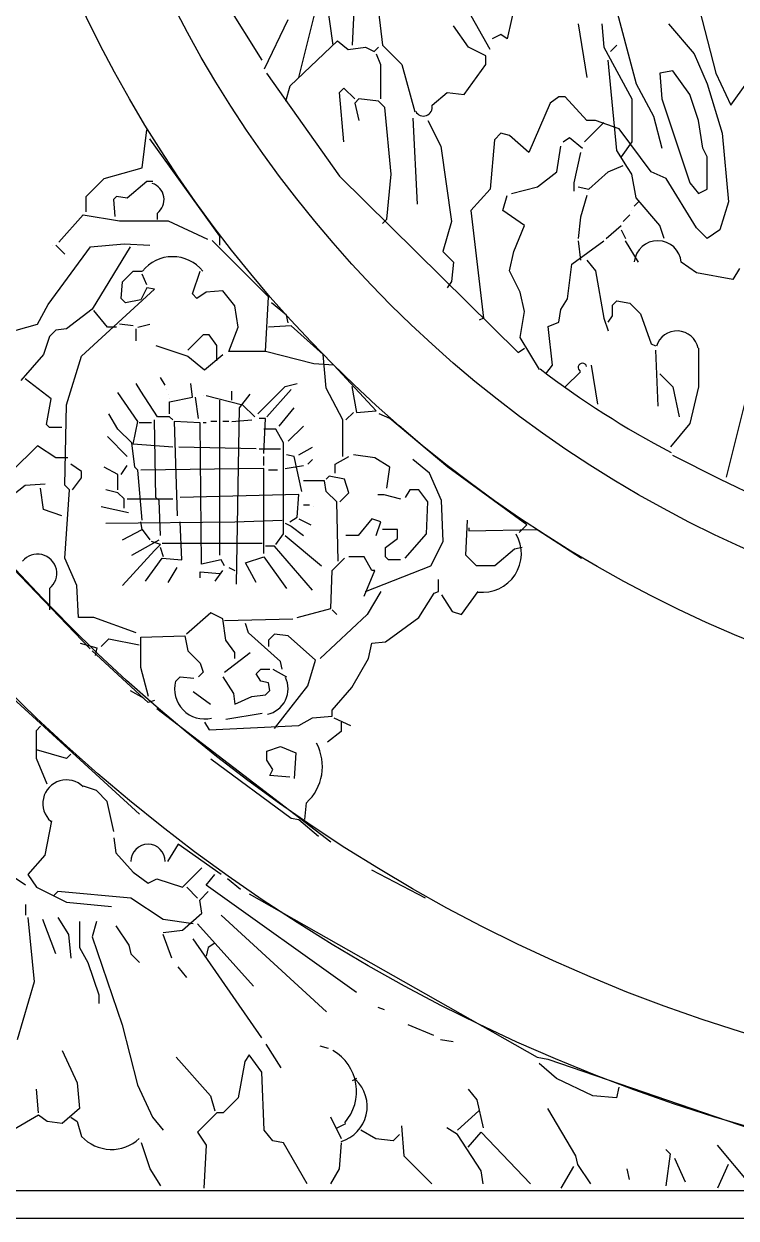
# Model space of a CAD drawing. Extents: x -747684 to -361709, y -438585 to -234743.
# Drawn here: x -373095.5 to -372901.1, y -243027.9 to -242702 of the extents above; entities that cross this region are included whole.
import ezdxf

# ---------------------------------------------------------------- set-up
doc = ezdxf.new("R2010")
doc.units = 0
doc.header["$LTSCALE"] = 100
doc.header["$MEASUREMENT"] = 0
doc.layers.get('0').update_dxf_attribs({"linetype": 'CONTINUOUS'})
for name, color, linetype in [('1', 7, 'CONTINUOUS'), ('2', 1, 'CONTINUOUS'), ('2D', 7, 'CONTINUOUS')]:
    doc.layers.add(name, color=color, linetype=linetype)

msp = doc.modelspace()

# ---------------------------------------------------------------- linework, layer by layer
at = {"color": 8}
msp.add_circle((-372767.14, -242550.53), 322.68, dxfattribs=at)
at = {"layer": '1', "color": 8}
for p, q in [((-373055.72, -242809.22), (-373059.03, -242809.22)), ((-373054.89, -242810.05), (-373055.72, -242809.22)), ((-373066.08, -242816.27), (-373069.82, -242812.54)), ((-373065.25, -242822.91), (-373066.08, -242816.27)), ((-373063.18, -242839.91), (-373063.6, -242837.84)), ((-373024.2, -242838.25), (-373022.54, -242839.08)), ((-373058.2, -242844.06), (-373060.69, -242843.23)), ((-373059.86, -242845.71), (-373058.2, -242844.06)), ((-373039.54, -242850.28), (-373037.89, -242851.1))]:
    msp.add_line(p, q, dxfattribs=at)
at = {"layer": '2', "color": 8}
for p, q in [((-373005.8, -242707.76), (-373004.62, -242681.96)), ((-372999.93, -242688.41), (-372997.59, -242707.76)), ((-372936.01, -242689.59), (-372928.39, -242718.32)), ((-373030.43, -242711.87), (-373040.4, -242696.04)), ((-373020.46, -242716.56), (-373015.18, -242695.45)), ((-373011.07, -242707.76), (-373012.83, -242695.45)), ((-372968.26, -242708.94), (-372976.47, -242694.28)), ((-372961.23, -242695.45), (-372963.57, -242706.01)), ((-372911.97, -242694.86), (-372906.69, -242715.39)), ((-373029.84, -242714.22), (-373023.39, -242700.73)), ((-372974.13, -242708.35), (-372978.23, -242702.49)), ((-372944.22, -242701.9), (-372941.88, -242716.56)), ((-372937.77, -242701.9), (-372937.18, -242708.35)), ((-372919.59, -242701.9), (-372912.55, -242710.11)), ((-372965.33, -242704.83), (-372967.68, -242706.01)), ((-372963.57, -242706.01), (-372965.33, -242704.83)), ((-373022.8, -242718.91), (-373009.9, -242706.59)), ((-373009.9, -242706.59), (-373006.97, -242708.94)), ((-373006.97, -242708.94), (-373002.28, -242708.35)), ((-373002.28, -242708.35), (-372999.93, -242709.52)), ((-372999.93, -242709.52), (-372998.76, -242708.35)), ((-372997.59, -242707.76), (-372992.31, -242713.04)), ((-372969.44, -242710.7), (-372974.13, -242708.35)), ((-372937.18, -242708.35), (-372929.56, -242722.43)), ((-372933.67, -242707.76), (-372935.42, -242709.52)), ((-372902.58, -242724.18), (-372889.68, -242706.01)), ((-372999.35, -242710.11), (-372998.17, -242713.04)), ((-372969.44, -242713.04), (-372969.44, -242710.7)), ((-372933.67, -242736.5), (-372936.01, -242711.87)), ((-372912.55, -242710.11), (-372909.04, -242718.32)), ((-373029.25, -242715.39), (-373009.32, -242743.54)), ((-372998.17, -242713.04), (-372998.17, -242722.43)), ((-372992.31, -242713.04), (-372988.79, -242725.94)), ((-372975.3, -242721.25), (-372969.44, -242713.04)), ((-372918.42, -242714.8), (-372921.94, -242715.39)), ((-372921.94, -242715.39), (-372921.35, -242722.43)), ((-372913.73, -242721.25), (-372918.42, -242714.8)), ((-372906.69, -242715.39), (-372902.58, -242724.18)), ((-373023.98, -242723.01), (-373022.8, -242718.91)), ((-372928.39, -242718.32), (-372923.7, -242727.12)), ((-372909.04, -242718.32), (-372904.93, -242731.81)), ((-373009.32, -242720.67), (-373008.14, -242719.49)), ((-373008.14, -242734.15), (-373009.32, -242720.67)), ((-373008.14, -242719.49), (-373005.21, -242722.43)), ((-372984.1, -242724.18), (-372979.99, -242720.67)), ((-372979.99, -242720.67), (-372975.3, -242721.25)), ((-372949.5, -242721.84), (-372951.84, -242723.6)), ((-372947.74, -242721.84), (-372949.5, -242721.84)), ((-372941.88, -242728.29), (-372947.74, -242721.84)), ((-372911.38, -242728.29), (-372913.73, -242721.25)), ((-373004.04, -242722.43), (-373005.21, -242723.6)), ((-373005.21, -242723.6), (-373004.04, -242728.29)), ((-372998.76, -242723.01), (-373004.04, -242722.43)), ((-372997, -242724.77), (-372998.76, -242723.01)), ((-372995.24, -242742.95), (-372997, -242724.77)), ((-372951.84, -242723.6), (-372957.71, -242737.09)), ((-372929.56, -242722.43), (-372929.56, -242734.15)), ((-372921.35, -242722.43), (-372913.73, -242745.3)), ((-372989.38, -242727.7), (-372988.2, -242751.16)), ((-372985.27, -242728.29), (-372981.75, -242735.33)), ((-372939.53, -242728.29), (-372941.88, -242728.29)), ((-372933.08, -242730.64), (-372939.53, -242728.29)), ((-372923.7, -242727.12), (-372921.35, -242735.91)), ((-372910.21, -242735.91), (-372911.38, -242728.29)), ((-373063.18, -242741.22), (-373061.94, -242730.85)), ((-372965.33, -242731.81), (-372967.09, -242733.57)), ((-372962.99, -242732.39), (-372965.33, -242731.81)), ((-372937.18, -242728.88), (-372942.46, -242734.15)), ((-372924.28, -242742.36), (-372933.08, -242730.64)), ((-372904.93, -242731.81), (-372903.17, -242750.57)), ((-373042.03, -242759.88), (-373061.11, -242733.34)), ((-372967.09, -242733.57), (-372968.26, -242747.06)), ((-372957.71, -242737.09), (-372962.99, -242732.39)), ((-372948.33, -242734.15), (-372946.57, -242732.98)), ((-372946.57, -242732.98), (-372943.05, -242735.91)), ((-372929.56, -242734.15), (-372932.49, -242738.26)), ((-372981.75, -242735.33), (-372978.82, -242755.85)), ((-372950.09, -242742.36), (-372948.91, -242735.33)), ((-372943.63, -242737.09), (-372945.39, -242745.3)), ((-372930.73, -242741.19), (-372933.67, -242736.5)), ((-372909.04, -242738.26), (-372910.21, -242735.91)), ((-372909.04, -242747.06), (-372909.04, -242738.26)), ((-373073.55, -242744.12), (-373063.18, -242741.22)), ((-372936.01, -242742.36), (-372931.91, -242740.6)), ((-372929.56, -242742.95), (-372930.73, -242741.19)), ((-373078.52, -242749.1), (-373073.55, -242744.12)), ((-373061.94, -242744.95), (-373067.33, -242749.51)), ((-373060.28, -242744.95), (-373061.94, -242744.95)), ((-373009.32, -242743.54), (-372960.64, -242791.62)), ((-372996.41, -242755.27), (-372995.24, -242742.95)), ((-372955.36, -242746.47), (-372950.09, -242742.36)), ((-372941.29, -242747.06), (-372936.01, -242742.36)), ((-372928.39, -242749.4), (-372929.56, -242742.95)), ((-372920.18, -242744.12), (-372924.28, -242742.36)), ((-372911.97, -242757.61), (-372920.18, -242744.12)), ((-372968.26, -242747.06), (-372973.54, -242752.92)), ((-372962.4, -242748.23), (-372955.36, -242746.47)), ((-372945.39, -242745.3), (-372945.39, -242747.64)), ((-372944.22, -242746.47), (-372941.29, -242747.06)), ((-372941.29, -242747.64), (-372941.29, -242747.64)), ((-372913.73, -242745.3), (-372911.38, -242748.23)), ((-372911.38, -242748.23), (-372909.04, -242747.06)), ((-373078.52, -242753.24), (-373078.52, -242749.1)), ((-373070.23, -242749.1), (-373071.06, -242749.93)), ((-373071.06, -242749.93), (-373070.64, -242754.49)), ((-373067.33, -242749.51), (-373070.23, -242749.1)), ((-372964.75, -242752.92), (-372963.57, -242748.81)), ((-372941.88, -242748.81), (-372943.63, -242754.68)), ((-372928.97, -242751.75), (-372927.8, -242750.57)), ((-372921.94, -242757.02), (-372928.39, -242749.4)), ((-372903.17, -242750.57), (-372905.52, -242758.2)), ((-373085.99, -242761.54), (-373079.35, -242754.07)), ((-373079.35, -242754.07), (-373069.4, -242755.73)), ((-373059.03, -242755.32), (-373059.03, -242753.66)), ((-372973.54, -242752.92), (-372970.02, -242782.24)), ((-372958.88, -242757.02), (-372964.75, -242752.92)), ((-372943.63, -242754.68), (-372944.22, -242760.54)), ((-372931.91, -242755.85), (-372930.15, -242754.09)), ((-372929.56, -242752.92), (-372929.56, -242752.92)), ((-373069.4, -242755.73), (-373056.13, -242755.73)), ((-373056.13, -242755.73), (-373045.35, -242760.71)), ((-372997.59, -242756.44), (-372996.41, -242755.27)), ((-372978.82, -242755.85), (-372981.17, -242764.06)), ((-372961.81, -242764.06), (-372958.88, -242757.02)), ((-372936.6, -242760.54), (-372932.49, -242757.02)), ((-372920.76, -242760.54), (-372921.94, -242757.02)), ((-372909.04, -242760.54), (-372911.97, -242757.61)), ((-373028.76, -242776.46), (-373044.11, -242761.12)), ((-373042.03, -242762.37), (-373042.03, -242759.88)), ((-372945.98, -242767.58), (-372937.18, -242761.13)), ((-372944.22, -242761.13), (-372943.63, -242766.41)), ((-372932.49, -242758.2), (-372931.32, -242760.54)), ((-372927.8, -242766.99), (-372931.32, -242761.13)), ((-372905.52, -242758.2), (-372909.04, -242760.54)), ((-373088.89, -242778.54), (-373077.28, -242762.78)), ((-373087.65, -242762.37), (-373087.65, -242762.37)), ((-373084.33, -242764.85), (-373086.82, -242762.37)), ((-373077.28, -242762.78), (-373068.16, -242761.95)), ((-373066.5, -242762.78), (-373076.86, -242779.78)), ((-373068.16, -242761.95), (-373061.11, -242762.37)), ((-372981.17, -242764.06), (-372978.23, -242766.99)), ((-372962.99, -242769.34), (-372961.81, -242764.06)), ((-372978.23, -242766.99), (-372978.82, -242772.27)), ((-372947.15, -242776.96), (-372945.98, -242767.58)), ((-372941.88, -242766.41), (-372939.53, -242769.34)), ((-372911.97, -242769.93), (-372916.07, -242766.99)), ((-373068.57, -242772.32), (-373065.67, -242769.42)), ((-373065.67, -242769.42), (-373063.18, -242769.42)), ((-373061.94, -242773.15), (-373063.18, -242770.24)), ((-373049.5, -242775.64), (-373047.42, -242769.42)), ((-372960.05, -242775.2), (-372962.99, -242769.34)), ((-372939.53, -242769.34), (-372937.18, -242782.24)), ((-372902, -242771.69), (-372911.97, -242769.93)), ((-372900.24, -242768.75), (-372902, -242771.69)), ((-373068.99, -242776.88), (-373068.57, -242772.32)), ((-373061.94, -242773.98), (-373063.6, -242777.29)), ((-373059.86, -242774.39), (-373061.94, -242773.98)), ((-372978.82, -242772.27), (-372979.99, -242774.03)), ((-373079.77, -242792.64), (-373059.86, -242774.39)), ((-373067.74, -242778.12), (-373068.99, -242776.88)), ((-373063.6, -242777.29), (-373067.74, -242778.12)), ((-373048.25, -242776.88), (-373049.5, -242775.64)), ((-373045.76, -242775.22), (-373048.25, -242776.88)), ((-373041.2, -242774.81), (-373045.76, -242775.22)), ((-373037.89, -242778.95), (-373041.2, -242774.81)), ((-373029.59, -242791.39), (-373028.76, -242776.46)), ((-372958.88, -242780.48), (-372960.05, -242775.2)), ((-372948.91, -242779.9), (-372947.15, -242776.96)), ((-372934.84, -242778.72), (-372933.67, -242777.55)), ((-372933.67, -242777.55), (-372930.15, -242778.14)), ((-373091.79, -242783.93), (-373088.89, -242778.54)), ((-373076.86, -242779.78), (-373083.91, -242785.17)), ((-373072.72, -242784.76), (-373076.45, -242780.2)), ((-373037.06, -242784.76), (-373037.89, -242778.95)), ((-373023.79, -242781.44), (-373027.93, -242778.12)), ((-372960.05, -242787.52), (-372958.88, -242780.48)), ((-372949.5, -242783.41), (-372948.91, -242779.9)), ((-372934.84, -242781.65), (-372934.84, -242778.72)), ((-372930.15, -242778.14), (-372927.21, -242781.07)), ((-373097.6, -242785.59), (-373091.79, -242783.93)), ((-373065.67, -242784.34), (-373069.4, -242783.93)), ((-373064.42, -242784.76), (-373061.11, -242783.93)), ((-373023.37, -242783.51), (-373023.79, -242781.44)), ((-372970.02, -242782.24), (-372971.2, -242782.83)), ((-372952.43, -242784.59), (-372949.5, -242783.41)), ((-372937.18, -242782.24), (-372936.01, -242785.76)), ((-372936.01, -242783.41), (-372934.84, -242781.65)), ((-372927.21, -242781.07), (-372924.28, -242789.28)), ((-373088.48, -242787.25), (-373090.13, -242792.22)), ((-373086.82, -242785.59), (-373088.48, -242787.25)), ((-373083.91, -242785.17), (-373086.82, -242785.59)), ((-373070.23, -242784.76), (-373072.72, -242784.76)), ((-373070.23, -242784.76), (-373070.23, -242784.76)), ((-373064.84, -242788.49), (-373064.84, -242785.17)), ((-373046.59, -242786.83), (-373050.74, -242790.98)), ((-373044.94, -242786.83), (-373046.59, -242786.83)), ((-373042.86, -242789.73), (-373044.94, -242786.83)), ((-373039.54, -242791.39), (-373037.06, -242784.76)), ((-373022.54, -242784.34), (-373028.76, -242784.76)), ((-373013.84, -242792.22), (-373022.54, -242784.34)), ((-372951.26, -242795.14), (-372952.43, -242784.59)), ((-373059.45, -242789.73), (-373050.74, -242792.64)), ((-373042.86, -242793.88), (-373042.86, -242789.73)), ((-372960.64, -242791.62), (-372958.88, -242790.45)), ((-372954.78, -242796.32), (-372960.05, -242787.52)), ((-372924.28, -242789.28), (-372923.11, -242789.86)), ((-372911.38, -242790.45), (-372911.38, -242801.01)), ((-373090.13, -242792.22), (-373096.35, -242799.27)), ((-373083.91, -242805.91), (-373079.77, -242792.64)), ((-373050.74, -242792.64), (-373046.18, -242796.37)), ((-373046.18, -242796.37), (-373041.2, -242792.22)), ((-373029.59, -242791.39), (-373039.54, -242791.39)), ((-373016.32, -242794.71), (-373029.59, -242791.39)), ((-373013.01, -242801.34), (-373013.84, -242792.22)), ((-372923.11, -242791.04), (-372922.52, -242806.28)), ((-373010.93, -242795.12), (-373016.32, -242794.71)), ((-372999.32, -242807.56), (-373010.93, -242795.12)), ((-372953.02, -242797.49), (-372951.26, -242795.14)), ((-372947.74, -242801.01), (-372943.63, -242796.9)), ((-372940.7, -242795.14), (-372938.94, -242805.7)), ((-373088.06, -242804.25), (-373095.11, -242798.86)), ((-373063.6, -242802.17), (-373064.84, -242800.1)), ((-373056.96, -242800.52), (-373058.2, -242798.44)), ((-373049.5, -242803.83), (-373049.91, -242800.1)), ((-373024.2, -242800.93), (-373020.88, -242800.1)), ((-372921.94, -242797.49), (-372918.42, -242801.01)), ((-373064.42, -242810.47), (-373069.82, -242802.59)), ((-373059.03, -242809.22), (-373063.6, -242802.17)), ((-373056.55, -242801.76), (-373056.55, -242801.76)), ((-373056.13, -242803), (-373056.13, -242803)), ((-373046.59, -242803.42), (-373046.59, -242803.42)), ((-373045.76, -242803.42), (-373035.81, -242805.91)), ((-373038.72, -242804.66), (-373038.72, -242802.17)), ((-373036.64, -242806.74), (-373033.74, -242803)), ((-373031.67, -242808.39), (-373024.2, -242800.93)), ((-373029.18, -242809.22), (-373022.54, -242801.76)), ((-373008.44, -242810.05), (-373013.01, -242801.34)), ((-373005.96, -242800.93), (-373004.71, -242807.98)), ((-372918.42, -242801.01), (-372916.66, -242809.22)), ((-372911.38, -242801.01), (-372913.73, -242810.98)), ((-373089.3, -242811.3), (-373088.06, -242804.25)), ((-373084.33, -242827.88), (-373083.91, -242805.91)), ((-373055.72, -242805.08), (-373049.5, -242803.83)), ((-373055.72, -242804.25), (-373055.72, -242804.25)), ((-373055.72, -242808.39), (-373055.72, -242805.08)), ((-373047.84, -242809.64), (-373048.67, -242803.83)), ((-373042.03, -242846.96), (-373042.03, -242804.66)), ((-373037.47, -242854.84), (-373036.64, -242806.74)), ((-373035.81, -242805.91), (-373032.5, -242809.22)), ((-373025.86, -242811.71), (-373021.71, -242806.74)), ((-372903.76, -242825.64), (-372898.48, -242804.53)), ((-373069.82, -242812.54), (-373072.3, -242808.39)), ((-373059.45, -242831.2), (-373059.86, -242810.05)), ((-373038.72, -242810.47), (-373033.32, -242810.05)), ((-373029.59, -242809.64), (-373031.25, -242809.64)), ((-373030.01, -242819.18), (-373029.59, -242809.64)), ((-373008.44, -242820), (-373008.44, -242810.05)), ((-373007.62, -242810.05), (-373005.54, -242807.98)), ((-373004.71, -242807.98), (-372999.32, -242807.56)), ((-372995.59, -242809.64), (-372998.49, -242808.39)), ((-372979.83, -242822.91), (-372995.59, -242809.64)), ((-373088.48, -242812.13), (-373089.3, -242811.3)), ((-373085.16, -242812.13), (-373088.48, -242812.13)), ((-373065.67, -242816.69), (-373064.42, -242810.47)), ((-373060.69, -242810.88), (-373064.01, -242810.88)), ((-373047.42, -242810.88), (-373054.47, -242810.47)), ((-373054.47, -242810.47), (-373053.64, -242836.18)), ((-373047.01, -242849.45), (-373047.42, -242810.88)), ((-373045.76, -242810.88), (-373046.59, -242810.88)), ((-373042.86, -242810.47), (-373044.52, -242810.47)), ((-373039.54, -242810.47), (-373041.2, -242810.47)), ((-373026.69, -242812.54), (-373030.01, -242812.54)), ((-373024.62, -242816.27), (-373026.69, -242812.54)), ((-373023.37, -242815.86), (-373019.23, -242811.71)), ((-372913.73, -242810.98), (-372919, -242817.43)), ((-373067.33, -242820), (-373072.72, -242814.61)), ((-373054.89, -242817.52), (-373065.67, -242816.69)), ((-373024.62, -242841.15), (-373024.62, -242816.27)), ((-373091.79, -242817.1), (-373098.84, -242824.15)), ((-373086.82, -242820.42), (-373091.79, -242817.1)), ((-373032.08, -242817.93), (-373053.23, -242817.52)), ((-373031.25, -242817.93), (-373025.45, -242817.93)), ((-373021.71, -242820), (-373023.79, -242819.59)), ((-373020.47, -242819.59), (-373016.74, -242817.52)), ((-372999.74, -242820.42), (-373005.54, -242819.59)), ((-372905.52, -242826.22), (-372918.42, -242819.77)), ((-373083.5, -242820.42), (-373086.82, -242820.42)), ((-373079.77, -242824.15), (-373082.67, -242822.08)), ((-373069.82, -242824.98), (-373073.55, -242822.91)), ((-373068.99, -242824.98), (-373067.33, -242822.49)), ((-373064.42, -242823.74), (-373065.25, -242822.91)), ((-373030.01, -242822.49), (-373030.01, -242820)), ((-373024.2, -242823.32), (-373019.23, -242822.49)), ((-373019.64, -242829.54), (-373021.71, -242820)), ((-373017.98, -242822.08), (-373016.74, -242820.83)), ((-373010.52, -242822.08), (-373006.79, -242820)), ((-373010.52, -242824.57), (-373010.52, -242822.08)), ((-372995.59, -242822.91), (-372999.74, -242820.42)), ((-372996.42, -242828.71), (-372995.59, -242822.91)), ((-372984.81, -242824.57), (-372989.37, -242820.83)), ((-372958.27, -242838.66), (-372979.83, -242822.91)), ((-373082.26, -242829.13), (-373079.77, -242825.81)), ((-373079.77, -242825.81), (-373079.77, -242824.15)), ((-373069.82, -242829.13), (-373069.82, -242824.98)), ((-373063.18, -242837.42), (-373064.42, -242823.74)), ((-373030.01, -242823.32), (-373063.6, -242823.74)), ((-373030.01, -242846.54), (-373030.01, -242823.32)), ((-373026.28, -242823.74), (-373028.76, -242823.74)), ((-373012.18, -242825.4), (-373013.01, -242826.22)), ((-373008.03, -242826.22), (-373012.18, -242825.4)), ((-373006.79, -242829.96), (-373008.03, -242826.22)), ((-372981.49, -242832.03), (-372984.81, -242824.57)), ((-372887.34, -242835.02), (-372905.52, -242826.22)), ((-373102.16, -242833.27), (-373095.11, -242827.88)), ((-373095.11, -242827.88), (-373089.72, -242827.47)), ((-373090.13, -242834.52), (-373090.96, -242828.71)), ((-373083.08, -242829.13), (-373084.33, -242827.88)), ((-373084.33, -242847.79), (-373083.08, -242829.13)), ((-373069.82, -242829.96), (-373073.13, -242829.13)), ((-373013.42, -242826.64), (-373019.23, -242826.64)), ((-373013.01, -242829.54), (-373013.42, -242826.64)), ((-373010.1, -242832.44), (-373013.01, -242829.54)), ((-372990.2, -242829.13), (-372991.44, -242831.2)), ((-372987.71, -242829.13), (-372990.2, -242829.13)), ((-372985.22, -242832.44), (-372987.71, -242829.13)), ((-373068.16, -242831.62), (-373069.82, -242829.96)), ((-373068.16, -242834.1), (-373068.16, -242831.62)), ((-373067.33, -242831.62), (-373054.89, -242831.62)), ((-373058.62, -242832.03), (-373059.45, -242831.2)), ((-373058.2, -242841.57), (-373058.62, -242832.03)), ((-373020.47, -242830.37), (-373052.81, -242831.2)), ((-373020.88, -242836.59), (-373020.47, -242830.37)), ((-373009.69, -242848.62), (-373010.1, -242832.44)), ((-373009.27, -242832.44), (-373006.79, -242829.96)), ((-372998.91, -242830.37), (-372997.25, -242830.37)), ((-372997.25, -242830.37), (-372992.69, -242831.62)), ((-372985.64, -242841.15), (-372985.22, -242832.44)), ((-372981.08, -242843.23), (-372981.49, -242832.03)), ((-373085.16, -242836.18), (-373090.13, -242834.52)), ((-373074.38, -242833.69), (-373066.91, -242835.35)), ((-373017.57, -242833.27), (-373019.23, -242833.27)), ((-373016.32, -242833.69), (-373016.32, -242833.69)), ((-373073.13, -242838.25), (-373037.89, -242837.84)), ((-373052.4, -242848.2), (-373052.81, -242837.84)), ((-373037.89, -242837.84), (-373025.03, -242837.42)), ((-373022.96, -242837.84), (-373020.88, -242836.59)), ((-373022.54, -242839.08), (-373019.23, -242841.57)), ((-373020.47, -242837.01), (-373017.15, -242838.66)), ((-373000.57, -242837.01), (-373004.3, -242841.57)), ((-372998.08, -242837.84), (-373000.57, -242837.01)), ((-372999.32, -242841.57), (-372998.08, -242837.84)), ((-372974.86, -242846.96), (-372974.44, -242837.42)), ((-372974.03, -242839.49), (-372974.03, -242840.32)), ((-372960.34, -242840.74), (-372958.27, -242838.66)), ((-373068.57, -242842.81), (-373063.18, -242839.91)), ((-373063.18, -242839.91), (-373061.11, -242842.81)), ((-373026.69, -242844.06), (-373024.62, -242841.15)), ((-373024.2, -242841.57), (-373014.25, -242849.86)), ((-373004.3, -242841.57), (-373007.62, -242841.57)), ((-372993.52, -242839.91), (-372997.66, -242839.91)), ((-372996.83, -242844.88), (-372993.52, -242842.4)), ((-372993.52, -242842.4), (-372993.52, -242839.91)), ((-372991.44, -242847.79), (-372985.64, -242841.15)), ((-372974.03, -242840.32), (-372955.37, -242839.91)), ((-372955.37, -242839.91), (-372943.34, -242847.79)), ((-373077.43, -242872.5), (-373104.41, -242844.36)), ((-373068.57, -242855.25), (-373059.86, -242845.71)), ((-373066.08, -242846.96), (-373058.62, -242842.81)), ((-373057.38, -242847.37), (-373058.2, -242844.88)), ((-373057.79, -242843.64), (-373030.42, -242843.64)), ((-373027.1, -242844.47), (-373029.59, -242844.47)), ((-373016.74, -242856.5), (-373027.1, -242844.47)), ((-372996.83, -242847.37), (-372996.83, -242844.88)), ((-372984.39, -242849.86), (-372981.08, -242843.23)), ((-372961.59, -242845.3), (-372966.98, -242849.86)), ((-372959.51, -242844.88), (-372961.59, -242845.3)), ((-373081.01, -242855.25), (-373084.33, -242847.79)), ((-373062.35, -242854.01), (-373057.79, -242847.79)), ((-373057.79, -242847.79), (-373052.4, -242848.2)), ((-373041.62, -242848.2), (-373047.01, -242849.45)), ((-373040.79, -242849.86), (-373041.62, -242848.2)), ((-373034.98, -242849.03), (-373030.01, -242847.37)), ((-373032.08, -242854.42), (-373034.98, -242849.03)), ((-373030.01, -242847.37), (-373023.79, -242856.08)), ((-373011.35, -242851.1), (-373008.03, -242847.79)), ((-373002.64, -242847.37), (-373006.79, -242847.37)), ((-373000.57, -242851.1), (-373002.64, -242847.37)), ((-372996, -242848.2), (-372996.83, -242847.37)), ((-372992.69, -242848.2), (-372996, -242848.2)), ((-372971.95, -242849.86), (-372974.86, -242846.96)), ((-373056.13, -242854.42), (-373053.64, -242850.28)), ((-373047.42, -242853.18), (-373047.42, -242851.52)), ((-373047.42, -242851.52), (-373042.03, -242851.93)), ((-373043.28, -242854.01), (-373041.2, -242851.1)), ((-373011.76, -242861.47), (-373011.35, -242851.1)), ((-373002.64, -242858.15), (-372999.74, -242851.1)), ((-373002.22, -242856.91), (-372984.39, -242849.86)), ((-372999.74, -242851.1), (-373000.57, -242851.1)), ((-372966.98, -242849.86), (-372971.95, -242849.86)), ((-373080.6, -242863.96), (-373081.01, -242855.25)), ((-372982.32, -242856.91), (-372982.32, -242853.59)), ((-373088.48, -242856.08), (-373088.48, -242861.89)), ((-372998.08, -242856.91), (-373001.81, -242863.13)), ((-372987.71, -242863.96), (-372983.56, -242857.32)), ((-372983.56, -242857.32), (-372982.32, -242856.91)), ((-372981.49, -242857.74), (-372978.59, -242862.3)), ((-372976.1, -242863.13), (-372971.54, -242856.91)), ((-373020.88, -242863.96), (-373011.76, -242861.47)), ((-373010.1, -242863.13), (-373011.35, -242861.89)), ((-372978.59, -242862.3), (-372976.1, -242863.13)), ((-373076.45, -242863.96), (-373080.6, -242863.96)), ((-373064.84, -242868.11), (-373076.45, -242863.96)), ((-373044.52, -242862.72), (-373051.16, -242868.52)), ((-373041.2, -242864.37), (-373044.52, -242862.72)), ((-373040.37, -242870.18), (-373041.2, -242864.37)), ((-373040.79, -242864.79), (-373022.13, -242864.37)), ((-373034.15, -242868.11), (-373034.98, -242865.62)), ((-373001.81, -242863.13), (-373014.66, -242875.16)), ((-372996.83, -242870.59), (-372987.71, -242863.96)), ((-373025.45, -242875.98), (-373034.15, -242868.11)), ((-373027.1, -242868.52), (-373028.76, -242870.18)), ((-373023.37, -242868.94), (-373027.1, -242868.52)), ((-373080.18, -242871.01), (-373075.62, -242872.25)), ((-373074.38, -242871.84), (-373072.3, -242869.76)), ((-373072.3, -242869.76), (-373064.01, -242871.42)), ((-373063.6, -242869.35), (-373051.57, -242868.94)), ((-373063.6, -242877.64), (-373063.6, -242869.35)), ((-373051.57, -242868.94), (-373050.74, -242873.08)), ((-373037.89, -242873.5), (-373040.37, -242870.18)), ((-373028.76, -242870.18), (-373028.76, -242871.84)), ((-373015.91, -242875.57), (-373023.37, -242868.94)), ((-373001.4, -242875.16), (-373000.57, -242871.01)), ((-373000.57, -242871.01), (-372996.83, -242870.59)), ((-373061.6, -242887.17), (-373076.84, -242873.09)), ((-373075.62, -242872.25), (-373076.04, -242874.33)), ((-373050.74, -242873.08), (-373047.42, -242876.4)), ((-373040.79, -242878.89), (-373033.74, -242873.5)), ((-373037.89, -242875.16), (-373037.89, -242873.5)), ((-373005.96, -242883.03), (-373001.4, -242875.16)), ((-373061.52, -242885.52), (-373063.6, -242877.64)), ((-373047.42, -242876.4), (-373046.59, -242878.89)), ((-373032.08, -242879.3), (-373030.84, -242878.06)), ((-373030.84, -242878.06), (-373028.35, -242878.06)), ((-373027.52, -242878.06), (-373023.79, -242880.13)), ((-373025.03, -242878.06), (-373025.45, -242875.98)), ((-373017.98, -242882.62), (-373015.91, -242875.57)), ((-373054.06, -242881.38), (-373052.81, -242880.13)), ((-373052.81, -242880.13), (-373049.08, -242880.55)), ((-373046.59, -242878.89), (-373047.84, -242880.13)), ((-373041.2, -242880.13), (-373038.3, -242884.69)), ((-373030.84, -242881.38), (-373032.08, -242879.3)), ((-373028.76, -242881.79), (-373030.84, -242881.38)), ((-373028.35, -242883.86), (-373028.76, -242881.79)), ((-373066.5, -242883.86), (-373062.77, -242885.94)), ((-373044.59, -242887.75), (-373049.28, -242884.23)), ((-373038.3, -242884.69), (-373037.89, -242887.6)), ((-373033.32, -242885.52), (-373029.59, -242885.11)), ((-373029.59, -242885.11), (-373028.35, -242883.86)), ((-373027.1, -242894.23), (-373017.98, -242882.62)), ((-373011.35, -242889.25), (-373005.96, -242883.03)), ((-373063.94, -242917.66), (-373098.54, -242885.99)), ((-373059.84, -242886.58), (-373061.6, -242887.17)), ((-373037.89, -242887.6), (-373033.32, -242885.52)), ((-373011.75, -242925.28), (-373059.25, -242888.92)), ((-373040.37, -242891.74), (-373030.42, -242890.08)), ((-373020.47, -242893.4), (-373016.74, -242891.33)), ((-373016.74, -242891.33), (-373011.35, -242890.91)), ((-373011.35, -242890.91), (-373011.35, -242889.25)), ((-373010.93, -242891.33), (-373006.37, -242893.4)), ((-373092.09, -242894.79), (-373090.92, -242893.62)), ((-373092.09, -242902.41), (-373092.09, -242894.79)), ((-373046.18, -242892.57), (-373044.94, -242894.64)), ((-373044.94, -242894.64), (-373020.47, -242893.4)), ((-373008.86, -242892.57), (-373008.86, -242895.06)), ((-373008.86, -242895.06), (-373012.59, -242897.96)), ((-373083.88, -242902.41), (-373092.09, -242900.07)), ((-373082.71, -242901.24), (-373083.88, -242902.41)), ((-373029.18, -242900.45), (-373025.45, -242899.21)), ((-373029.18, -242902.94), (-373029.18, -242900.45)), ((-373025.45, -242899.21), (-373021.3, -242900.86)), ((-373021.3, -242900.86), (-373021.71, -242907.91)), ((-373089.16, -242909.45), (-373092.09, -242902.41)), ((-373044.52, -242902.52), (-373022.54, -242918.7)), ((-373027.52, -242905.43), (-373029.18, -242902.94)), ((-373028.35, -242907.08), (-373027.52, -242905.43)), ((-373022.96, -242907.5), (-373028.35, -242907.08)), ((-373075.67, -242911.21), (-373079.19, -242910.04)), ((-373072.74, -242914.14), (-373075.67, -242911.21)), ((-373070.98, -242922.35), (-373072.74, -242914.14)), ((-373018.81, -242919.11), (-373018.4, -242914.55)), ((-373087.99, -242919.42), (-373089.75, -242928.8)), ((-373022.54, -242918.7), (-373020.47, -242919.11)), ((-373020.47, -242919.11), (-373015.08, -242923.67)), ((-373070.98, -242924.11), (-373070.39, -242928.22)), ((-373053.39, -242925.87), (-373056.32, -242930.56)), ((-373041.66, -242934.08), (-373053.39, -242925.87)), ((-373089.75, -242928.8), (-373094.44, -242934.08)), ((-373070.39, -242928.22), (-373065.7, -242933.49)), ((-373095.02, -242937.01), (-373100.3, -242933.49)), ((-373065.7, -242933.49), (-373061.6, -242936.43)), ((-373052.21, -242937.6), (-373046.94, -242932.32)), ((-373094.44, -242934.08), (-373092.09, -242937.6)), ((-373061.6, -242936.43), (-373059.25, -242935.25)), ((-373059.25, -242935.25), (-373052.21, -242937.6)), ((-373045.76, -242937.01), (-373043.42, -242934.08)), ((-373004.71, -242966.33), (-373045.76, -242937.01)), ((-373036.38, -242938.18), (-373039.9, -242935.25)), ((-373092.09, -242937.6), (-373083.88, -242941.7)), ((-373086.23, -242938.77), (-373087.4, -242939.94)), ((-373066.29, -242940.53), (-373086.23, -242938.77)), ((-373057.49, -242946.39), (-373066.29, -242940.53)), ((-373048.11, -242940.53), (-373051.04, -242937.6)), ((-373047.52, -242941.12), (-373045.18, -242938.77)), ((-373034.03, -242939.36), (-372955.45, -242983.93)), ((-373095.02, -242942.29), (-373095.02, -242945.22)), ((-373083.88, -242941.7), (-373071.57, -242942.88)), ((-373046.94, -242944.64), (-373047.52, -242941.12)), ((-373094.44, -242945.81), (-373092.68, -242963.4)), ((-373086.81, -242955.78), (-373090.33, -242946.39)), ((-373086.23, -242945.81), (-373083.29, -242950.5)), ((-373080.36, -242946.98), (-373080.36, -242954.02)), ((-373075.67, -242946.98), (-373076.84, -242951.09)), ((-373049.28, -242947.57), (-373057.49, -242946.39)), ((-373052.21, -242949.33), (-373046.94, -242944.64)), ((-373012.92, -242971.61), (-373041.66, -242945.22)), ((-373070.39, -242948.15), (-373066.87, -242953.43)), ((-373057.49, -242949.91), (-373052.21, -242949.33)), ((-373032.86, -242964.57), (-373048.11, -242947.57)), ((-373083.29, -242950.5), (-373082.71, -242956.95)), ((-373076.84, -242951.09), (-373068.63, -242975.13)), ((-373066.87, -242953.43), (-373066.29, -242955.78)), ((-373055.15, -242956.95), (-373057.49, -242950.5)), ((-373030.52, -242978.65), (-373049.28, -242951.67)), ((-373043.42, -242952.85), (-373045.18, -242954.02)), ((-373080.36, -242954.02), (-373078.02, -242958.12)), ((-373066.29, -242955.78), (-373063.94, -242958.12)), ((-373045.18, -242954.02), (-373045.76, -242956.36)), ((-373078.02, -242958.12), (-373075.08, -242966.92)), ((-373051.04, -242962.23), (-373053.39, -242959.3)), ((-373092.68, -242963.4), (-373097.37, -242979.23)), ((-373075.08, -242966.92), (-373075.08, -242969.27)), ((-372997.09, -242971.02), (-372998.85, -242970.44)), ((-373068.63, -242975.13), (-373064.53, -242991.55)), ((-372983.6, -242978.06), (-372990.64, -242975.13)), ((-372978.32, -242979.82), (-372981.84, -242979.23)), ((-373085.05, -242982.17), (-373080.95, -242990.96)), ((-373025.24, -242986.86), (-373029.34, -242980.41)), ((-373012.34, -242981.58), (-373014.68, -242980.99)), ((-373053.97, -242983.93), (-373044.59, -242994.48)), ((-373035.21, -242985.1), (-373036.97, -242995.07)), ((-373034.03, -242983.34), (-373035.21, -242985.1)), ((-373030.52, -242988.03), (-373034.03, -242983.34)), ((-372955.45, -242983.93), (-372952.52, -242984.51)), ((-372950.17, -242989.79), (-372954.87, -242985.69)), ((-372952.52, -242984.51), (-372892.7, -243005.04)), ((-373029.93, -243003.86), (-373030.52, -242988.03)), ((-373091.5, -242999.17), (-373092.09, -242992.72)), ((-373080.95, -242990.96), (-373080.36, -242998)), ((-373064.53, -242991.55), (-373060.42, -243000.35)), ((-373004.71, -242989.79), (-373005.89, -242990.38)), ((-372974.22, -242992.72), (-372971.87, -242995.65)), ((-372940.21, -242994.48), (-372950.17, -242989.79)), ((-372933.17, -242992.14), (-372933.75, -242995.07)), ((-373044.59, -242994.48), (-373043.42, -242998.59)), ((-373036.97, -242995.07), (-373041.07, -242999.17)), ((-372971.87, -242995.65), (-372970.11, -243003.28)), ((-372933.75, -242995.07), (-372940.21, -242994.48)), ((-373080.36, -242998), (-373085.05, -243002.11)), ((-373042.83, -242999.17), (-373048.11, -243004.45)), ((-373041.07, -242999.17), (-373042.83, -242999.17)), ((-372971.29, -242998.59), (-372977.15, -243003.86)), ((-372944.9, -243010.9), (-372952.52, -242998)), ((-373091.5, -242999.76), (-373098.54, -243003.86)), ((-373089.16, -243001.52), (-373091.5, -242999.76)), ((-373085.05, -243002.11), (-373089.16, -243001.52)), ((-373082.71, -243000.35), (-373080.95, -243001.52)), ((-373080.95, -243001.52), (-373079.78, -243005.62)), ((-373060.42, -243000.35), (-373057.49, -243003.86)), ((-373008.82, -243006.21), (-373011.75, -243000.35)), ((-373009.99, -243003.28), (-373007.65, -243002.11)), ((-373048.11, -243004.45), (-373045.76, -243007.97)), ((-373027.58, -243006.8), (-373029.93, -243003.86)), ((-372999.44, -243006.21), (-373003.54, -243003.86)), ((-372992.98, -243005.04), (-372994.74, -243006.8)), ((-372992.4, -243002.69), (-372991.81, -243010.9)), ((-372977.15, -243005.04), (-372980.08, -243003.28)), ((-372970.7, -243015.01), (-372977.15, -243005.04)), ((-372974.22, -243008.56), (-372970.7, -243004.45)), ((-372970.7, -243004.45), (-372957.21, -243018.53)), ((-373061.01, -243014.42), (-373063.36, -243007.38)), ((-373045.76, -243007.97), (-373046.35, -243019.7)), ((-373024.65, -243007.38), (-373027.58, -243006.8)), ((-373018.2, -243018.53), (-373024.65, -243007.38)), ((-373009.4, -243014.42), (-373008.82, -243007.38)), ((-372994.74, -243006.8), (-372999.44, -243006.21)), ((-372897.4, -243018.53), (-372906.19, -243007.97)), ((-372991.81, -243010.9), (-372984.19, -243018.53)), ((-372944.31, -243013.25), (-372944.9, -243010.9)), ((-372920.27, -243009.14), (-372919.09, -243010.32)), ((-372919.09, -243010.32), (-372920.27, -243019.11)), ((-372917.92, -243011.49), (-372914.99, -243017.94)), ((-373058.08, -243019.11), (-373061.01, -243014.42)), ((-373011.75, -243018.53), (-373009.4, -243014.42)), ((-372970.11, -243018.53), (-372970.7, -243015.01)), ((-372945.48, -243013.83), (-372949, -243019.7)), ((-372940.79, -243018.53), (-372944.31, -243013.25)), ((-372930.24, -243017.35), (-372930.82, -243014.42)), ((-372903.26, -243013.25), (-372906.19, -243019.7))]:
    msp.add_line(p, q, dxfattribs=at)
for centre, radius, start, end in [((-372986.44, -242724.77), 2.35, 206.5651, 14.0362), ((-373061.94, -242749.93), 4.69, 307.875, 71.5651), ((-372922.52, -242767.58), 6.45, 5.1944, 173.6598), ((-373054.89, -242776.05), 10.56, 38.991, 141.3402), ((-372917.25, -242791.62), 5.86, 11.3099, 163.3008), ((-372799.37, -242592.24), 256.27, 232.7109, 242.2049), ((-372943.05, -242795.73), 1.17, 14.0362, 243.4349), ((-372970.29, -242846.54), 10.56, 263.1572, 30.2564), ((-373091.79, -242851.93), 5.28, 308.6598, 140.7106), ((-373046.18, -242883.45), 8.21, 165.2564, 283.3925), ((-373030.42, -242883.45), 7.04, 281.3099, 26.5651), ((-373027.52, -242904.6), 13.49, 312.5104, 28.0725), ((-373083.88, -242914.73), 6.45, 45, 228.8141), ((-373061.6, -242930.56), 4.69, 0, 180), ((-373017.61, -242993.31), 12.9, 318.5763, 59.9314), ((-373011.75, -242997.41), 9.97, 286.3895, 47.2906), ((-373071.57, -242998), 11.14, 222.8789, 312.8789)]:
    msp.add_arc(centre, radius, start, end, dxfattribs=at)
at = {"layer": '2D', "color": 8}
for p, q in [((-372985.86, -242940.58), (-373000.52, -242932.95)), ((-373236.95, -243020.34), (-372297.33, -243020.34)), ((-373244.49, -243027.89), (-372289.79, -243027.89))]:
    msp.add_line(p, q, dxfattribs=at)
for radius in [470.9, 446.64, 345.31]:
    msp.add_circle((-372767.14, -242550.53), radius, dxfattribs=at)

doc.saveas('drawing.dxf')
